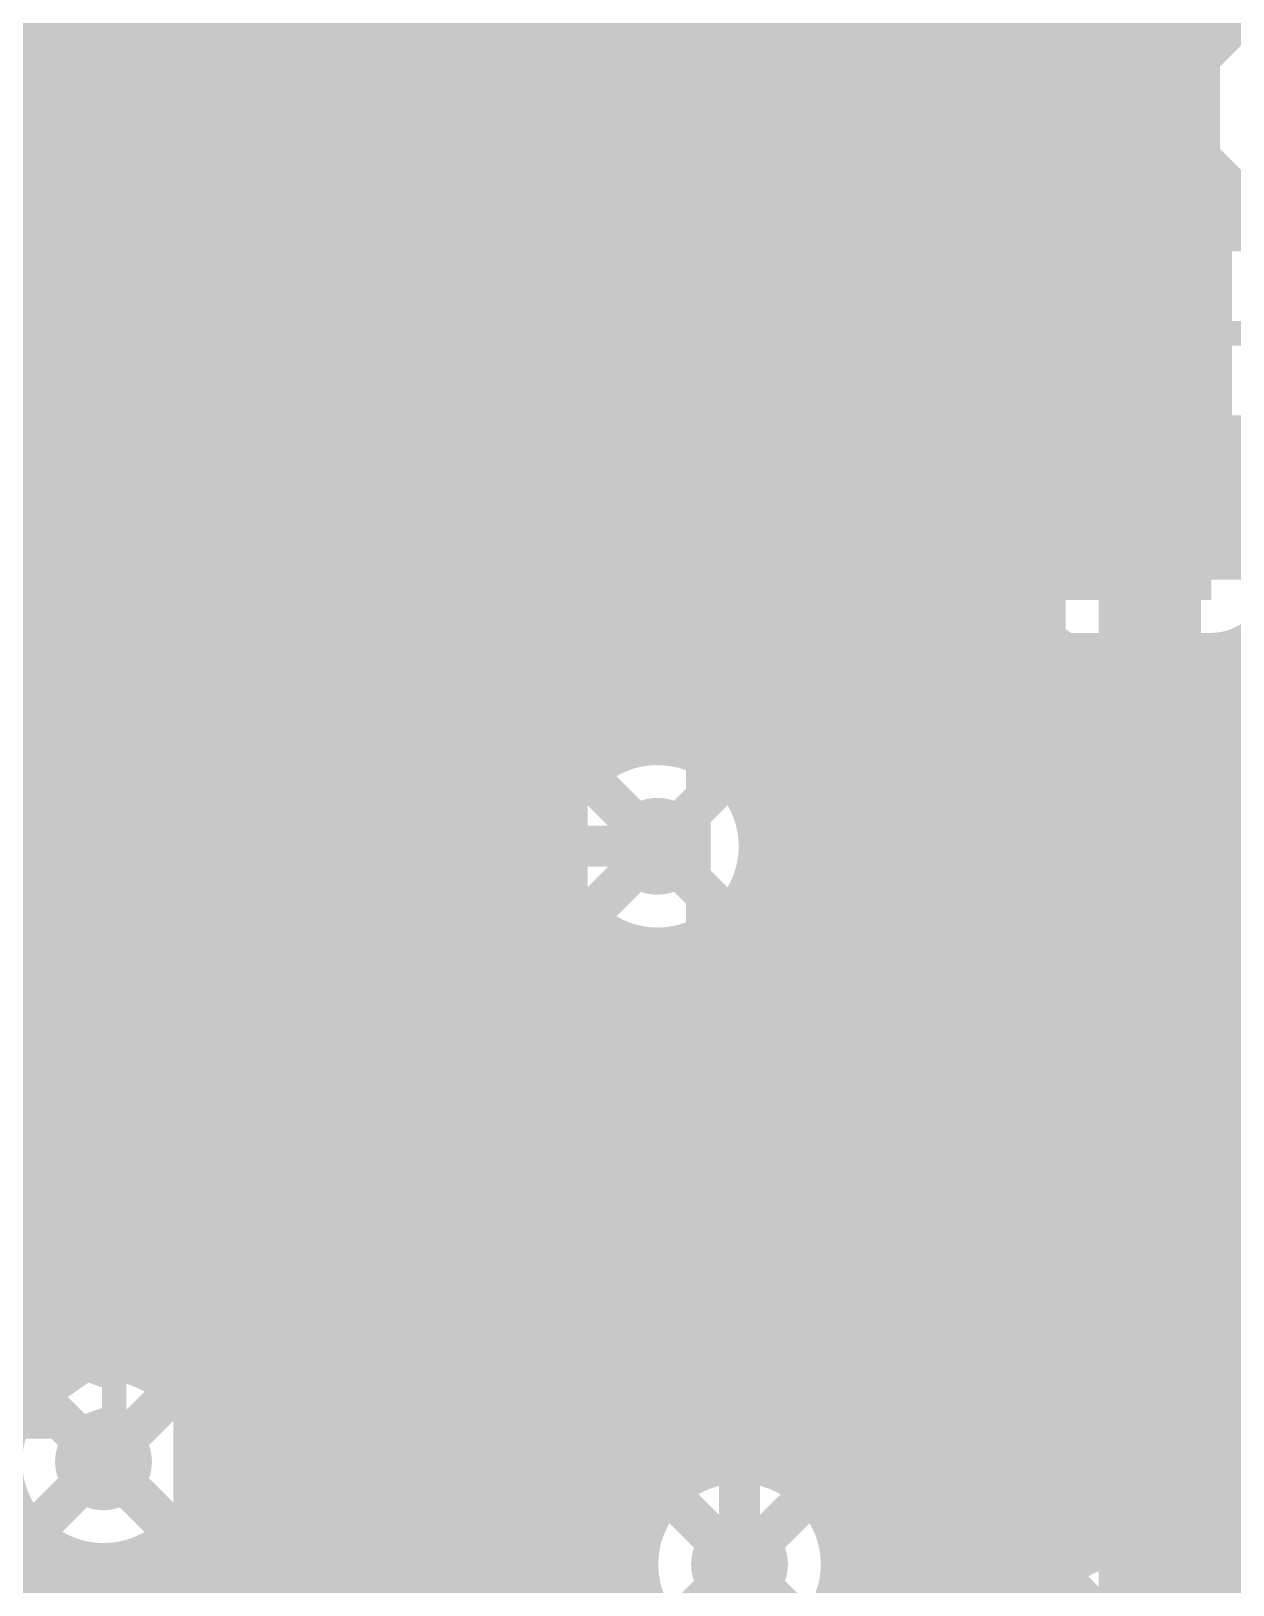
# Model space of a CAD drawing. Extents: x -3 to 92, y -53 to 125.
# Drawn here: x 41.21 to 48.65, y 24.13 to 33.75 of the extents above; entities that cross this region are included whole.
import ezdxf

# ---------------------------------------------------------------- set-up
doc = ezdxf.new("R2010")
doc.units = 0
doc.header["$MEASUREMENT"] = 0
doc.layers.get('0').update_dxf_attribs({"linetype": 'CONTINUOUS'})
for name, color, linetype in [('23-325-0_AST', 7, 'CONTINUOUS'), ('23-325-0_BOT', 7, 'CONTINUOUS'), ('23-325-0_DRD', 2, 'CONTINUOUS'), ('23-325-0_IN1', 4, 'CONTINUOUS'), ('23-325-0_IN2', 3, 'CONTINUOUS'), ('23-325-0_SMT', 10, 'CONTINUOUS'), ('23-325-0_SPT', 14, 'CONTINUOUS'), ('23-325-0_SST', 9, 'CONTINUOUS'), ('23-325-0_TOP', 12, 'CONTINUOUS'), ('THRUHOLE_TAP', 8, 'CONTINUOUS')]:
    doc.layers.add(name, color=color, linetype=linetype)

# ---------------------------------------------------------------- blocks, each defined once
blk = doc.blocks.new('ROUND_68')
at = {"const_width": 0.29972}
blk.add_lwpolyline([(-0.14986, 0, 1), (0.14986, 0, 1)], format="xyb", close=True, dxfattribs=at)
blk = doc.blocks.new('ROUND_79')
at = {"const_width": 0.29972}
blk.add_lwpolyline([(-0.14986, 0, 1), (0.14986, 0, 1)], format="xyb", close=True, dxfattribs=at)
blk = doc.blocks.new('ROUND_78')
at = {"const_width": 0.29972}
blk.add_lwpolyline([(-0.14986, 0, 1), (0.14986, 0, 1)], format="xyb", close=True, dxfattribs=at)
blk = doc.blocks.new('RECTANGLE_4')
blk.add_solid([(0.4826, 0.4064), (0.4826, -0.4064), (-0.4826, 0.4064), (-0.4826, -0.4064)])
blk = doc.blocks.new('RECTANGLE_40')
blk.add_solid([(0.635, 0.508), (0.635, -0.508), (-0.635, 0.508), (-0.635, -0.508)])
blk = doc.blocks.new('RECTANGLE_42')
blk.add_solid([(0.9017, 0.508), (0.9017, -0.508), (-0.9017, 0.508), (-0.9017, -0.508)])
blk = doc.blocks.new('ROUND_84')
at = {"const_width": 0.10033}
blk.add_lwpolyline([(-0.050164, 0, 1), (0.050164, 0, 1)], format="xyb", close=True, dxfattribs=at)

msp = doc.modelspace()

# ---------------------------------------------------------------- linework, layer by layer
at = {"layer": '23-325-0_AST', "const_width": 0.1524}
for points in [[(41.4655, 30.9245), (41.4655, 33.8455), (39.8272, 33.8455), (39.8272, 30.9245), (41.4655, 30.9245)], [(44.577, 27.813), (44.577, 33.147), (41.783, 33.147), (41.783, 27.813), (44.577, 27.813)], [(41.22674, 32.58566), (40.21074, 32.94126), (40.21074, 32.46628)], [(41.22674, 32.10306), (41.22674, 31.6865), (40.21074, 31.6865)], [(49.911, 27.813), (45.339, 27.813), (45.339, 29.591), (45.593, 29.845), (45.339, 30.099), (45.339, 31.877), (49.911, 31.877), (49.911, 27.813)], [(43.40098, 31.56204), (43.40098, 31.0896), (42.72534, 31.32582), (42.72534, 31.4452), (43.74134, 31.4452)], [(47.81296, 30.5308), (47.98314, 30.65018), (47.98314, 30.8864), (47.81296, 31.00578), (47.64278, 31.00578), (47.30496, 30.76702), (46.96714, 31.00578), (46.96714, 30.5308)], [(43.74134, 30.72384), (43.74134, 30.48762)], [(43.74134, 30.607), (42.72534, 30.607), (42.89298, 30.48762)], [(47.98314, 30.16758), (47.98314, 29.6926), (47.30496, 30.16758), (47.13478, 30.16758), (46.96714, 30.10662), (46.96714, 29.75102), (47.13478, 29.6926)], [(43.23334, 29.53004), (43.23334, 29.88564), (43.06316, 30.00502), (42.89298, 30.00502), (42.72534, 29.88564), (42.72534, 29.53004), (43.74134, 29.53004)], [(43.23334, 29.82722), (43.74134, 30.00502)], [(47.81296, 28.8544), (47.98314, 28.91282), (47.98314, 29.15158), (47.81296, 29.21), (47.64278, 29.32938), (47.13478, 29.32938), (46.96714, 29.26842), (46.96714, 28.91282), (47.13478, 28.8544), (47.81296, 28.8544)], [(47.64278, 29.09062), (47.98314, 29.32938)], [(42.164, 27.432), (46.736, 27.432), (46.736, 25.654), (46.482, 25.4), (46.736, 25.146), (46.736, 23.368), (42.164, 23.368), (42.164, 27.432)], [(48.0695, 27.4955), (48.0695, 24.5745), (49.7078, 24.5745), (49.7078, 27.4955), (48.0695, 27.4955)], [(44.42968, 26.29662), (44.42968, 25.82164), (43.75404, 26.0604), (43.75404, 26.17724), (44.77004, 26.17724)], [(44.59986, 24.98344), (44.77004, 25.0444), (44.77004, 25.28062), (44.59986, 25.33904), (44.42968, 25.45842), (43.92168, 25.45842), (43.75404, 25.4), (43.75404, 25.0444), (43.92168, 24.98344), (44.59986, 24.98344)], [(44.42968, 25.2222), (44.77004, 25.45842)]]:
    msp.add_lwpolyline(points, dxfattribs=at)
at = {"layer": '23-325-0_BOT'}
for points, const_width in [([(47.625, 67.437), (47.625, 54.229), (47.625, 50.038), (48.133, 49.53), (48.133, 33.274)], 0.635), ([(45.847, 50.9143), (45.847, 24.83358)], 0.254), ([(47.2186, 49.52746), (47.2186, -4.572)], 0.254), ([(47.4472, 49.29886), (47.4472, 24.07666)], 0.254), ([(47.4853, 49.26076), (47.4853, 33.274)], 0.254), ([(45.6184, 46.14672), (45.6184, 29.03728)], 0.254), ([(45.1612, 45.85716), (45.1612, 29.32684)], 0.254), ([(45.3898, 45.93082), (45.3898, 29.25318)], 0.254), ([(46.99, 45.34662), (46.99, -4.572)], 0.254), ([(46.0756, 45.2374), (46.0756, 24.66086)], 0.254), ([(46.3042, 45.11548), (46.3042, -4.572)], 0.254), ([(46.5328, 45.09262), (46.5328, -4.572)], 0.254), ([(46.7614, 45.15612), (46.7614, -4.572)], 0.254), ([(45.085, 28.702), (44.577, 28.702), (43.19524, 30.08376), (43.19524, 44.18076)], 0.254), ([(43.7896, 43.97248), (43.7896, 30.13456)], 0.254), ([(43.65244, 43.74642), (43.65244, 30.27172)], 0.254), ([(44.9326, 35.7886), (44.9326, 29.3116)], 0.254), ([(44.0182, 35.73526), (44.0182, 29.90596)], 0.254), ([(44.2468, 35.5981), (44.2468, 29.67736)], 0.254), ([(44.4754, 35.56508), (44.4754, 29.44876)], 0.254), ([(44.704, 35.61842), (44.704, 29.22016)], 0.254), ([(42.545, 17.145), (42.545, 22.987), (40.83812, 24.69388), (40.83812, 25.527), (41.56456, 26.25344), (41.56456, 34.70656)], 0.254), ([(42.56532, 34.77768), (42.56532, 25.80132), (41.656, 24.892)], 0.254), ([(47.4853, 33.8328), (43.65244, 33.8328)], 0.254), ([(47.4853, 33.6042), (43.65244, 33.6042)], 0.254), ([(48.006, 23.749), (48.133, 23.876), (48.133, 33.274)], 0.635), ([(47.4853, 33.3756), (43.65244, 33.3756)], 0.254), ([(47.4853, 33.274), (47.4853, 24.13254)], 0.254), ([(47.4853, 33.147), (43.65244, 33.147)], 0.254), ([(47.4853, 32.9184), (43.65244, 32.9184)], 0.254), ([(47.4853, 32.6898), (43.65244, 32.6898)], 0.254), ([(47.4853, 32.4612), (43.65244, 32.4612)], 0.254), ([(47.4853, 32.2326), (43.65244, 32.2326)], 0.254), ([(47.4853, 32.004), (43.65244, 32.004)], 0.254), ([(47.4853, 31.7754), (43.65244, 31.7754)], 0.254), ([(47.4853, 31.5468), (43.65244, 31.5468)], 0.254), ([(47.4853, 31.3182), (43.65244, 31.3182)], 0.254), ([(47.4853, 31.0896), (43.65244, 31.0896)], 0.254), ([(47.4853, 30.861), (43.65244, 30.861)], 0.254), ([(47.4853, 30.6324), (43.65244, 30.6324)], 0.254), ([(47.4853, 30.4038), (43.65244, 30.4038)], 0.254), ([(43.65244, 30.27172), (44.71416, 29.21)], 0.254), ([(47.4853, 30.1752), (43.74896, 30.1752)], 0.254), ([(47.4853, 29.9466), (43.97756, 29.9466)], 0.254), ([(47.4853, 29.718), (44.20616, 29.718)], 0.254), ([(43.02252, 29.60878), (43.02252, 25.96134)], 0.254), ([(43.02252, 29.60878), (44.25442, 28.37942)], 0.254), ([(43.1038, 29.5275), (43.1038, 25.9969)], 0.254), ([(43.1419, 29.4894), (43.02252, 29.4894)], 0.254), ([(47.4853, 29.4894), (44.43476, 29.4894)], 0.254), ([(43.3705, 29.2608), (43.02252, 29.2608)], 0.254), ([(43.3324, 29.2989), (43.3324, 26.02992)], 0.254), ([(44.7929, 29.2608), (44.66336, 29.2608)], 0.254), ([(47.4853, 29.2608), (45.37456, 29.2608)], 0.254), ([(43.5991, 29.0322), (43.02252, 29.0322)], 0.254), ([(43.561, 29.0703), (43.561, 25.97658)], 0.254), ([(47.4853, 29.0322), (45.62094, 29.0322)], 0.254), ([(43.7896, 28.8417), (43.7896, 25.80386)], 0.254), ([(43.8277, 28.8036), (43.02252, 28.8036)], 0.254), ([(47.4853, 28.8036), (45.7073, 28.8036)], 0.254), ([(44.0563, 28.575), (43.02252, 28.575)], 0.254), ([(44.0182, 28.6131), (44.0182, -4.572)], 0.254), ([(47.4853, 28.575), (45.70222, 28.575)], 0.254), ([(44.28998, 28.3464), (43.02252, 28.3464)], 0.254), ([(44.2468, 28.3845), (44.2468, -4.572)], 0.254), ([(47.4853, 28.3464), (45.6057, 28.3464)], 0.254), ([(45.6184, 28.36672), (45.6184, 24.88692)], 0.254), ([(44.4754, 28.25496), (44.4754, -4.572)], 0.254), ([(44.65066, 28.2448), (44.577, 28.2448)], 0.254), ([(44.704, 28.19908), (44.704, -4.572)], 0.254), ([(45.3898, 28.15082), (45.3898, 24.8539)], 0.254), ([(44.84878, 28.1178), (43.02252, 28.1178)], 0.254), ([(44.9326, 28.08986), (44.9326, -4.572)], 0.254), ([(45.1612, 28.07716), (45.1612, 24.7142)], 0.254), ([(47.4853, 28.1178), (45.32122, 28.1178)], 0.254), ([(47.4853, 27.8892), (43.02252, 27.8892)], 0.254), ([(47.4853, 27.6606), (43.02252, 27.6606)], 0.254), ([(47.4853, 27.432), (43.02252, 27.432)], 0.254), ([(47.4853, 27.2034), (43.02252, 27.2034)], 0.254), ([(47.4853, 26.9748), (43.02252, 26.9748)], 0.254), ([(47.4853, 26.7462), (43.02252, 26.7462)], 0.254), ([(47.4853, 26.5176), (43.02252, 26.5176)], 0.254), ([(47.4853, 26.289), (43.02252, 26.289)], 0.254), ([(47.4853, 26.0604), (43.02252, 26.0604)], 0.254), ([(47.4853, 25.8318), (43.7642, 25.8318)], 0.254), ([(47.4853, 25.6032), (43.9039, 25.6032)], 0.254), ([(47.4853, 25.3746), (43.93692, 25.3746)], 0.254), ([(42.68724, 25.27808), (42.28592, 24.87422)], 0.254), ([(42.6466, 25.2349), (42.6466, 23.53056)], 0.254), ([(42.73042, 25.146), (42.55516, 25.146)], 0.254), ([(47.4853, 25.146), (43.88358, 25.146)], 0.254), ([(42.418, 25.0063), (42.418, 23.75916)], 0.254), ([(43.7896, 24.9936), (43.7896, -4.572)], 0.254), ([(42.9006, 24.9174), (42.32656, 24.9174)], 0.254), ([(42.8752, 24.94026), (42.8752, 23.30196)], 0.254), ([(47.4853, 24.9174), (43.71086, 24.9174)], 0.254), ([(43.1038, 24.8031), (43.1038, 17.43456)], 0.254), ([(43.561, 24.82342), (43.561, -4.572)], 0.254), ([(45.13326, 24.6888), (42.2529, 24.6888)], 0.254), ([(43.3324, 24.77008), (43.3324, -4.572)], 0.254), ([(47.4853, 24.6888), (46.0502, 24.6888)], 0.254), ([(42.1894, 24.55672), (42.1894, 23.98776)], 0.254), ([(44.9961, 24.4602), (42.1132, 24.4602)], 0.254), ([(47.4853, 24.4602), (46.1899, 24.4602)], 0.254), ([(42.037, 24.38908), (42.037, 24.14016)], 0.254), ([(44.96308, 24.2316), (42.037, 24.2316)], 0.254), ([(45.593, 6.35), (45.593, 24.257)], 0.254), ([(47.4853, 24.2316), (46.22292, 24.2316)], 0.254), ([(42.037, 24.14016), (42.86758, 23.30958)], 0.254)]:
    msp.add_lwpolyline(points, dxfattribs=dict(at, const_width=const_width))
at = {"layer": '23-325-0_BOT', "const_width": 0.254}
for points in [[(45.085, 29.33192, 0.1589641), (44.71359, 29.21078)], [(45.71492, 28.702, 0.4142136), (45.085, 29.33192)], [(45.085, 28.07208, 0.4142136), (45.71492, 28.702)], [(44.25442, 28.37942, 0.1989124), (44.577, 28.2458)], [(44.65066, 28.2448, 0.1922583), (45.085, 28.07138)], [(43.307, 26.02992, 0.1178063), (43.02224, 25.96188)], [(43.93692, 25.4, 0.4142136), (43.307, 26.02992)], [(43.307, 24.77008, 0.4142136), (43.93692, 25.4)], [(42.68724, 25.27808, 0.3584006), (43.307, 24.76754)], [(45.593, 24.88692, 0.4142136), (44.96308, 24.257)], [(46.22292, 24.257, 0.4142136), (45.593, 24.88692)], [(42.037, 24.38908, 0.2273619), (42.28669, 24.8742)], [(44.96308, 24.257, 0.1922579), (45.13631, 23.82314)], [(46.0502, 23.82266, 0.1922583), (46.22362, 24.257)], [(47.4853, 24.13254, 0.1600613), (47.35929, 23.749)]]:
    msp.add_lwpolyline(points, format="xyb", dxfattribs=at)
at = {"layer": '23-325-0_DRD', "const_width": 0.254}
for points in [[(48.768, 33.909), (47.498, 32.639)], [(48.768, 32.639), (47.498, 33.909)], [(48.768, 33.909), (47.498, 32.639)], [(48.768, 32.639), (47.498, 33.909)], [(48.768, 33.909), (47.498, 32.639)], [(48.768, 32.639), (47.498, 33.909)], [(41.275, 31.242), (40.005, 29.972)], [(41.275, 29.972), (40.005, 31.242)], [(45.72, 29.337), (44.45, 28.067)], [(45.72, 28.067), (44.45, 29.337)], [(43.942, 26.035), (42.672, 24.765)], [(43.942, 24.765), (42.672, 26.035)], [(42.291, 25.527), (41.021, 24.257)], [(42.291, 24.257), (41.021, 25.527)], [(46.228, 24.892), (44.958, 23.622)], [(46.228, 23.622), (44.958, 24.892)], [(48.641, 24.384), (47.371, 23.114)], [(48.641, 23.114), (47.371, 24.384)]]:
    msp.add_lwpolyline(points, dxfattribs=at)
at = {"layer": '23-325-0_IN1', "const_width": 0.254}
for points in [[(45.72, 50.546), (45.72, 30.353)], [(45.4914, 49.6824), (45.4914, 30.353)], [(45.2628, 49.56048), (45.2628, 30.353)], [(45.9486, 45.38472), (45.9486, 30.353)], [(43.6626, 43.75912), (43.6626, 30.353)], [(43.2054, 43.55084), (43.2054, 30.353)], [(43.434, 43.59656), (43.434, 30.353)], [(46.1772, 38.989), (46.1772, 30.353)], [(46.4058, 38.989), (46.4058, 30.353)], [(46.6344, 38.989), (46.6344, 30.353)], [(46.863, 38.989), (46.863, 30.353)], [(47.0916, 38.989), (47.0916, 30.353)], [(47.3202, 38.989), (47.3202, 30.353)], [(47.5488, 38.989), (47.5488, 33.51022)], [(47.7774, 38.989), (47.7774, 33.7947)], [(48.4632, 38.989), (48.4632, 33.80994)], [(45.0342, 35.95878), (45.0342, 30.353)], [(43.8912, 35.9029), (43.8912, 30.353)], [(44.1198, 35.65906), (44.1198, 30.353)], [(44.8056, 35.6743), (44.8056, 30.353)], [(44.3484, 35.5727), (44.3484, 30.353)], [(44.577, 35.57778), (44.577, 30.353)], [(42.0624, 34.32048), (42.0624, 30.353)], [(41.148, 34.23412), (41.148, 30.353)], [(42.291, 34.21126), (42.291, 30.353)], [(42.9768, 34.30016), (42.9768, 30.353)], [(41.8338, 34.1376), (41.8338, 30.353)], [(42.5196, 34.14776), (42.5196, 30.353)], [(42.7482, 34.1757), (42.7482, 30.353)], [(41.3766, 34.10458), (41.3766, 30.353)], [(41.6052, 34.07664), (41.6052, 30.353)], [(48.514, 33.909), (48.514, 33.77438)], [(47.75962, 33.782), (32.004, 33.782)], [(47.56912, 33.5534), (32.004, 33.5534)], [(47.50562, 33.3248), (32.004, 33.3248)], [(47.52848, 33.0962), (32.004, 33.0962)], [(47.5488, 33.03778), (47.5488, 30.353)], [(47.6504, 32.8676), (32.004, 32.8676)], [(48.514, 32.77108), (48.514, 30.353)], [(47.7774, 32.7533), (47.7774, 30.353)], [(48.4632, 32.73806), (48.4632, 30.353)], [(48.514, 32.639), (32.004, 32.639)], [(48.006, 32.65678), (48.006, 30.353)], [(48.2346, 32.6517), (48.2346, 30.353)], [(48.514, 32.4104), (37.84346, 32.4104)], [(48.514, 32.1818), (37.96792, 32.1818)], [(48.514, 31.9532), (37.99078, 31.9532)], [(48.514, 31.7246), (40.386, 31.7246)], [(48.514, 31.496), (40.386, 31.496)], [(48.514, 31.2674), (40.386, 31.2674)], [(48.514, 31.0388), (40.386, 31.0388)], [(48.514, 30.8102), (40.386, 30.8102)], [(48.514, 30.5816), (40.386, 30.5816)], [(48.514, 30.353), (40.386, 30.353)], [(48.514, 29.8958), (40.386, 29.8958)], [(41.2496, 29.8958), (41.2496, 25.37206)], [(41.4782, 29.8958), (41.4782, 25.49652)], [(41.7068, 29.8958), (41.7068, 25.51938)], [(41.9354, 29.8958), (41.9354, 25.45588)], [(42.164, 29.8958), (42.164, 25.26284)], [(42.3926, 29.8958), (42.3926, 18.18386)], [(42.6212, 29.8958), (42.6212, 17.76984)], [(42.8498, 29.8958), (42.8498, 17.69618)], [(43.0784, 29.8958), (43.0784, 17.48028)], [(43.307, 29.8958), (43.307, -4.572)], [(43.5356, 29.8958), (43.5356, -4.572)], [(43.7642, 29.8958), (43.7642, -4.572)], [(43.9928, 29.8958), (43.9928, 19.03222)], [(44.2214, 29.8958), (44.2214, 21.99386)], [(44.45, 29.8958), (44.45, 22.16658)], [(44.6786, 29.8958), (44.6786, 29.18206)], [(44.9072, 29.8958), (44.9072, 29.30652)], [(45.1358, 29.8958), (45.1358, 29.32938)], [(45.3644, 29.8958), (45.3644, 29.26588)], [(45.593, 29.8958), (45.593, 29.07284)], [(45.8216, 29.8958), (45.8216, 24.84374)], [(46.0502, 29.8958), (46.0502, 24.6888)], [(46.2788, 29.8958), (46.2788, -4.572)], [(46.5074, 29.8958), (46.5074, -4.572)], [(46.736, 29.8958), (46.736, -4.572)], [(46.9646, 29.8958), (46.9646, -4.572)], [(47.1932, 29.8958), (47.1932, -4.572)], [(47.4218, 29.8958), (47.4218, 23.98522)], [(47.6504, 29.8958), (47.6504, 24.2697)], [(47.879, 29.8958), (47.879, 24.36622)], [(48.1076, 29.8958), (48.1076, 24.3713)], [(48.3362, 29.8958), (48.3362, 24.28494)], [(48.5648, 29.89834), (48.5648, 24.03856)], [(86.36, 29.9466), (48.72228, 29.9466)], [(86.36, 29.718), (3.03022, 29.718)], [(86.36, 29.4894), (2.9337, 29.4894)], [(44.7929, 29.2608), (2.64922, 29.2608)], [(49.6189, 29.2608), (45.37456, 29.2608)], [(44.54906, 29.0322), (-2.413, 29.0322)], [(49.37506, 29.0322), (45.62094, 29.0322)], [(44.4627, 28.8036), (-2.413, 28.8036)], [(49.2887, 28.8036), (45.7073, 28.8036)], [(44.46778, 28.575), (-2.413, 28.575)], [(49.29378, 28.575), (45.70222, 28.575)], [(44.5643, 28.3464), (9.37006, 28.3464)], [(49.3903, 28.3464), (45.6057, 28.3464)], [(45.593, 28.32862), (45.593, 24.88692)], [(44.6786, 28.2194), (44.6786, 22.21992)], [(44.84878, 28.1178), (9.49452, 28.1178)], [(44.9072, 28.09748), (44.9072, 22.1869)], [(45.1358, 28.07462), (45.1358, 24.6888)], [(49.67478, 28.1178), (45.32122, 28.1178)], [(45.3644, 28.13812), (45.3644, 24.84374)], [(86.36, 27.8892), (9.51738, 27.8892)], [(50.9016, 27.6606), (40.15486, 27.6606)], [(50.73142, 27.432), (40.32758, 27.432)], [(50.67808, 27.2034), (40.38092, 27.2034)], [(50.7111, 26.9748), (40.3479, 26.9748)], [(50.84826, 26.7462), (40.2082, 26.7462)], [(52.37226, 26.5176), (-1.1684, 26.5176)], [(52.32908, 26.289), (-2.413, 26.289)], [(52.37226, 26.0604), (-2.413, 26.0604)], [(52.52466, 25.8318), (18.6182, 25.8318)], [(60.04306, 25.6032), (18.7579, 25.6032)], [(41.2496, 25.3746), (18.79092, 25.3746)], [(59.9567, 25.3746), (42.05986, 25.3746)], [(59.96178, 25.146), (42.23258, 25.146)], [(60.0583, 24.9174), (42.28592, 24.9174)], [(45.13326, 24.6888), (42.2529, 24.6888)], [(60.34278, 24.6888), (46.0502, 24.6888)], [(42.164, 24.51862), (42.164, 18.35658)], [(41.19626, 24.4602), (-2.413, 24.4602)], [(41.2496, 24.4094), (41.2496, -4.572)], [(44.9961, 24.4602), (42.1132, 24.4602)], [(69.48678, 24.4602), (46.1899, 24.4602)], [(41.9354, 24.32812), (41.9354, 18.40992)], [(44.96308, 24.2316), (18.19148, 24.2316)], [(41.4782, 24.28748), (41.4782, 18.2372)], [(41.7068, 24.26462), (41.7068, 18.3769)], [(47.5996, 24.2316), (46.22292, 24.2316)], [(69.2023, 24.2316), (48.40986, 24.2316)]]:
    msp.add_lwpolyline(points, dxfattribs=at)
for points in [[(48.133, 33.90392, 0.4142136), (47.50308, 33.274)], [(48.133, 33.90392, 0.4142136), (47.50308, 33.274)], [(48.514, 33.77438, 0.1641435), (48.133, 33.90292)], [(48.514, 33.77438, 0.1641435), (48.133, 33.90292)], [(47.50308, 33.274, 0.4142136), (48.133, 32.64408)], [(47.50308, 33.274, 0.4142136), (48.133, 32.64408)], [(48.133, 32.64408, 0.163517), (48.51338, 32.77189)], [(48.133, 32.64408, 0.163517), (48.51338, 32.77189)], [(48.514, 29.8958, 0.4142136), (48.9712, 30.353)], [(45.085, 29.33192, 0.4142136), (44.45508, 28.702)], [(45.71492, 28.702, 0.4142136), (45.085, 29.33192)], [(44.45508, 28.702, 0.4142136), (45.085, 28.07208)], [(45.085, 28.07208, 0.4142136), (45.71492, 28.702)], [(41.656, 25.52192, 0.4142136), (41.02608, 24.892)], [(42.28592, 24.892, 0.4142136), (41.656, 25.52192)], [(41.02608, 24.892, 0.4142136), (41.656, 24.26208)], [(41.656, 24.26208, 0.4142136), (42.28592, 24.892)], [(45.593, 24.88692, 0.4142136), (44.96308, 24.257)], [(46.22292, 24.257, 0.4142136), (45.593, 24.88692)], [(48.006, 24.37892, 0.4142136), (47.37608, 23.749)], [(48.63592, 23.749, 0.4142136), (48.006, 24.37892)], [(44.96308, 24.257, 0.4142136), (45.593, 23.62708)], [(45.593, 23.62708, 0.4142136), (46.22292, 24.257)]]:
    msp.add_lwpolyline(points, format="xyb", dxfattribs=at)
at = {"layer": '23-325-0_IN2'}
for points, const_width in [([(28.067, 34.1376), (32.8422, 34.1376), (33.7058, 33.274), (48.133, 33.274)], 0.635), ([(61.849, 31.369), (60.99048, 30.51048), (47.84852, 30.51048), (46.355, 32.004), (37.3634, 32.004)], 0.254), ([(39.751, 27.178), (51.308, 27.178)], 0.635), ([(51.308, 27.178), (39.751, 27.178)], 0.635), ([(18.034, 23.622), (43.053, 23.622), (45.72, 26.289), (52.959, 26.289)], 0.635), ([(41.656, 24.892), (41.148, 25.4), (18.161, 25.4)], 0.254)]:
    msp.add_lwpolyline(points, dxfattribs=dict(at, const_width=const_width))
at = {"layer": '23-325-0_SST', "const_width": 0.1524}
for points in [[(44.09694, 33.46704), (44.09694, 33.82264), (43.92676, 33.94202), (43.75912, 33.94202), (43.58894, 33.82264), (43.58894, 33.46704), (44.60494, 33.46704)], [(44.09694, 33.76422), (44.60494, 33.94202)], [(41.4655, 30.9245), (41.4655, 33.8455), (39.8272, 33.8455), (39.8272, 30.9245), (41.4655, 30.9245)], [(48.49114, 33.59658), (48.49114, 33.1216), (47.81296, 33.59658), (47.64278, 33.59658), (47.47514, 33.53562), (47.47514, 33.18002), (47.64278, 33.1216)], [(44.577, 27.813), (41.783, 27.813), (41.783, 33.147), (44.577, 33.147), (44.577, 27.813)], [(48.32096, 32.2834), (48.49114, 32.34182), (48.49114, 32.58058), (48.32096, 32.639), (48.15078, 32.75838), (47.64278, 32.75838), (47.47514, 32.69742), (47.47514, 32.34182), (47.64278, 32.2834), (48.32096, 32.2834)], [(48.15078, 32.51962), (48.49114, 32.75838)], [(49.911, 27.813), (49.911, 31.877), (45.339, 31.877), (45.339, 30.099), (45.593, 29.845), (45.339, 29.591), (45.339, 27.813), (49.911, 27.813)], [(42.164, 27.432), (42.164, 23.368), (46.736, 23.368), (46.736, 25.146), (46.482, 25.4), (46.736, 25.654), (46.736, 27.432), (42.164, 27.432)], [(48.0695, 27.4955), (48.0695, 24.5745), (49.7078, 24.5745), (49.7078, 27.4955), (48.0695, 27.4955)], [(47.43958, 27.36596), (47.2694, 27.42692), (47.10176, 27.42692), (46.93158, 27.36596), (46.93158, 27.01036), (47.10176, 26.95194), (47.2694, 26.95194), (47.43958, 27.01036), (47.43958, 27.36596), (47.60976, 27.42692), (47.7774, 27.42692), (47.94758, 27.36596), (47.94758, 27.01036), (47.7774, 26.95194), (47.60976, 26.95194), (47.43958, 27.01036)], [(47.60976, 26.58872), (47.60976, 26.11374), (46.93158, 26.34996), (46.93158, 26.46934), (47.94758, 26.46934)], [(41.38168, 26.42362), (41.38168, 25.94864), (40.70604, 26.1874), (40.70604, 26.30424), (41.72204, 26.30424)], [(47.94758, 25.75052), (47.94758, 25.51176)], [(47.94758, 25.63114), (46.93158, 25.63114), (47.10176, 25.51176)], [(41.55186, 25.11044), (41.72204, 25.1714), (41.72204, 25.40762), (41.55186, 25.46604), (41.38168, 25.58542), (40.87368, 25.58542), (40.70604, 25.527), (40.70604, 25.1714), (40.87368, 25.11044), (41.55186, 25.11044)], [(41.38168, 25.3492), (41.72204, 25.58542)], [(47.43958, 24.55672), (47.43958, 24.91232), (47.2694, 25.02916), (47.10176, 25.02916), (46.93158, 24.91232), (46.93158, 24.55672), (47.94758, 24.55672)], [(47.43958, 24.85136), (47.94758, 25.02916)]]:
    msp.add_lwpolyline(points, dxfattribs=at)
at = {"layer": '23-325-0_TOP'}
for points, const_width in [([(54.61, 35.0012), (54.4068, 34.798), (51.816, 34.798), (49.53, 32.512), (47.879, 32.512), (46.482, 31.115), (46.482, 29.845)], 0.254), ([(41.4528, 33.5788), (41.4528, 32.4104)], 0.254), ([(43.68546, 33.5788), (41.4528, 33.5788)], 0.254), ([(41.4782, 33.5788), (41.4782, 25.49652)], 0.254), ([(41.7068, 33.5788), (41.7068, 25.51938)], 0.254), ([(41.9354, 33.5788), (41.9354, 25.45588)], 0.254), ([(42.164, 33.5788), (42.164, 32.9946)], 0.254), ([(42.3926, 33.5788), (42.3926, 32.9946)], 0.254), ([(42.6212, 33.5788), (42.6212, 32.9946)], 0.254), ([(42.8498, 33.5788), (42.8498, 32.9946)], 0.254), ([(43.0784, 33.5788), (43.0784, 32.9946)], 0.254), ([(43.68546, 33.5788), (43.10126, 32.9946)], 0.254), ([(43.68546, 33.5788), (43.10126, 32.9946)], 0.254), ([(43.68546, 33.5788), (43.10126, 32.9946)], 0.254), ([(43.307, 33.5788), (43.307, 33.1978)], 0.254), ([(43.5356, 33.5788), (43.5356, 33.4264)], 0.254), ([(48.133, 33.274), (44.2976, 33.274), (43.18, 32.1564)], 0.635), ([(48.133, 33.274), (44.2976, 33.274), (43.18, 32.1564)], 0.635), ([(48.133, 33.274), (44.2976, 33.274), (43.18, 32.1564)], 0.635), ([(43.50766, 33.401), (41.4528, 33.401)], 0.254), ([(43.27906, 33.1724), (41.4528, 33.1724)], 0.254), ([(41.9481, 32.9946), (41.9481, 31.3182)], 0.254), ([(43.10126, 32.9946), (41.9481, 32.9946)], 0.254), ([(41.9481, 32.9438), (41.4528, 32.9438)], 0.254), ([(41.9481, 32.7152), (41.4528, 32.7152)], 0.254), ([(44.5643, 32.6263), (44.4119, 32.47136)], 0.254), ([(44.5643, 32.6263), (44.4119, 32.47136)], 0.254), ([(44.5643, 32.6263), (44.4119, 32.47136)], 0.254), ([(45.28566, 32.6263), (44.5643, 32.6263)], 0.254), ([(45.28566, 32.6263), (44.5643, 32.6263)], 0.254), ([(45.28566, 32.6263), (44.5643, 32.6263)], 0.254), ([(44.6786, 32.6263), (44.6786, 29.18206)], 0.254), ([(44.9072, 32.6263), (44.9072, 29.30652)], 0.254), ([(45.1358, 32.6263), (45.1358, 29.32938)], 0.254), ([(45.28566, 32.6263), (45.21708, 29.31668)], 0.254), ([(41.9481, 32.4866), (41.4528, 32.4866)], 0.254), ([(45.28312, 32.4866), (44.4246, 32.4866)], 0.254), ([(44.45, 32.50946), (44.45, 29.1592)], 0.254), ([(41.4528, 32.4104), (41.4528, 32.3596)], 0.254), ([(44.4119, 32.47136), (44.4119, 31.3182)], 0.254), ([(41.4528, 32.3596), (41.4528, 30.9372)], 0.254), ([(41.9481, 32.258), (41.4528, 32.258)], 0.254), ([(45.27804, 32.258), (44.4119, 32.258)], 0.254), ([(41.9481, 32.0294), (41.4528, 32.0294)], 0.254), ([(45.27296, 32.0294), (44.4119, 32.0294)], 0.254), ([(49.784, 31.877), (48.768, 30.861)], 0.254), ([(49.784, 31.877), (48.768, 30.861)], 0.254), ([(41.9481, 31.8008), (41.4528, 31.8008)], 0.254), ([(45.26788, 31.8008), (44.4119, 31.8008)], 0.254), ([(41.9481, 31.5722), (41.4528, 31.5722)], 0.254), ([(45.2628, 31.5722), (44.4119, 31.5722)], 0.254), ([(41.9481, 31.3436), (41.4528, 31.3436)], 0.254), ([(45.26026, 31.3436), (44.4119, 31.3436)], 0.254), ([(44.4119, 31.3182), (41.9481, 31.3182)], 0.254), ([(42.164, 31.3182), (42.164, 29.6418)], 0.254), ([(42.3926, 31.3182), (42.3926, 29.6418)], 0.254), ([(42.6212, 31.3182), (42.6212, 29.6418)], 0.254), ([(42.8498, 31.3182), (42.8498, 29.6418)], 0.254), ([(43.0784, 31.3182), (43.0784, 29.6418)], 0.254), ([(43.307, 31.3182), (43.307, 29.6418)], 0.254), ([(43.5356, 31.3182), (43.5356, 29.6418)], 0.254), ([(43.7642, 31.3182), (43.7642, 29.6418)], 0.254), ([(43.9928, 31.3182), (43.9928, 29.6418)], 0.254), ([(44.2214, 31.3182), (44.2214, 29.6418)], 0.254), ([(45.25518, 31.115), (41.4528, 31.115)], 0.254), ([(41.4528, 30.9372), (41.17594, 30.9372)], 0.254), ([(45.2501, 30.8864), (41.20388, 30.8864)], 0.254), ([(41.2496, 30.9372), (41.2496, 30.76448)], 0.254), ([(45.24502, 30.6578), (41.26738, 30.6578)], 0.254), ([(45.23994, 30.4292), (41.24452, 30.4292)], 0.254), ([(41.2496, 30.44698), (41.2496, 25.37206)], 0.254), ([(45.23486, 30.2006), (41.12006, 30.2006)], 0.254), ([(45.23232, 29.972), (27.06116, 29.972)], 0.254), ([(45.22724, 29.7434), (26.83256, 29.7434)], 0.254), ([(41.9481, 29.6418), (41.9481, 27.9654)], 0.254), ([(44.4119, 29.6418), (41.9481, 29.6418)], 0.254), ([(44.4119, 29.6418), (44.4119, 29.1592)], 0.254), ([(41.9481, 29.5148), (26.60396, 29.5148)], 0.254), ([(45.22216, 29.5148), (44.4119, 29.5148)], 0.254), ([(41.9481, 29.2862), (26.37536, 29.2862)], 0.254), ([(44.84878, 29.2862), (44.4119, 29.2862)], 0.254), ([(44.65066, 29.1592), (44.4119, 29.1592)], 0.254), ([(41.9481, 29.0576), (26.14676, 29.0576)], 0.254), ([(41.9481, 28.829), (25.90546, 28.829)], 0.254), ([(48.768, 28.829), (48.895, 28.702), (48.895, 26.7462)], 0.254), ([(43.18, 28.8036), (43.2816, 28.702), (45.085, 28.702)], 0.254), ([(43.307, 26.416), (43.307, 28.6766), (43.2816, 28.702), (43.18, 28.8036)], 0.254), ([(41.9481, 28.6004), (38.46322, 28.6004)], 0.254), ([(41.9481, 28.3718), (38.46322, 28.3718)], 0.254), ([(44.65066, 28.2448), (44.4119, 28.2448)], 0.254), ([(44.4119, 28.2448), (44.4119, 27.9654)], 0.254), ([(44.45, 28.2448), (44.45, 25.146)], 0.254), ([(44.6786, 28.2194), (44.6786, 26.2382)], 0.254), ([(41.9481, 28.1432), (38.46322, 28.1432)], 0.254), ([(44.7929, 28.1432), (44.4119, 28.1432)], 0.254), ([(44.9072, 28.09748), (44.9072, 26.2382)], 0.254), ([(45.1358, 28.07462), (45.1358, 26.2382)], 0.254), ([(45.19168, 28.0797), (45.15612, 26.2382)], 0.254), ([(42.8498, 27.9654), (41.9481, 27.9654)], 0.254), ([(42.164, 27.9654), (42.164, 25.26284)], 0.254), ([(42.3926, 27.9654), (42.3926, 27.2542)], 0.254), ([(42.6212, 27.9654), (42.6212, 27.2542)], 0.254), ([(42.8498, 27.9654), (42.8498, 27.2542)], 0.254), ([(42.8498, 27.9654), (42.8498, 27.2542)], 0.254), ([(43.7642, 27.9654), (43.7642, 27.2542)], 0.254), ([(44.4119, 27.9654), (43.7642, 27.9654)], 0.254), ([(43.7642, 27.9654), (43.7642, 27.2542)], 0.254), ([(43.9928, 27.9654), (43.9928, 27.2542)], 0.254), ([(44.2214, 27.9654), (44.2214, 27.2542)], 0.254), ([(42.8498, 27.9146), (38.46322, 27.9146)], 0.254), ([(45.18914, 27.9146), (43.7642, 27.9146)], 0.254), ([(42.8498, 27.686), (40.15232, 27.686)], 0.254), ([(45.18406, 27.686), (43.7642, 27.686)], 0.254), ([(42.8498, 27.4574), (40.3352, 27.4574)], 0.254), ([(45.17898, 27.4574), (43.7642, 27.4574)], 0.254), ([(42.3418, 27.2288), (40.39616, 27.2288)], 0.254), ([(42.3418, 27.2542), (42.3418, 25.5778)], 0.254), ([(42.8498, 27.2542), (42.3418, 27.2542)], 0.254), ([(44.2722, 27.2542), (43.7642, 27.2542)], 0.254), ([(44.2722, 27.2542), (44.2722, 25.5778)], 0.254), ([(45.17644, 27.2288), (44.2722, 27.2288)], 0.254), ([(42.3418, 27.0002), (40.3733, 27.0002)], 0.254), ([(45.17136, 27.0002), (44.2722, 27.0002)], 0.254), ([(42.3418, 26.7716), (40.25392, 26.7716)], 0.254), ([(45.16628, 26.7716), (44.2722, 26.7716)], 0.254), ([(42.3418, 26.543), (39.878, 26.543)], 0.254), ([(45.1612, 26.543), (44.2722, 26.543)], 0.254), ([(42.3418, 26.3144), (38.46322, 26.3144)], 0.254), ([(45.15612, 26.3144), (44.2722, 26.3144)], 0.254), ([(44.6278, 26.2382), (44.6278, 25.146)], 0.254), ([(45.15612, 26.2382), (44.6278, 26.2382)], 0.254), ([(42.3418, 26.0858), (38.46322, 26.0858)], 0.254), ([(44.6278, 26.0858), (44.2722, 26.0858)], 0.254), ([(42.3418, 25.8572), (35.8775, 25.8572)], 0.254), ([(44.6278, 25.8572), (44.2722, 25.8572)], 0.254), ([(42.3418, 25.6286), (35.8267, 25.6286)], 0.254), ([(44.2722, 25.5778), (42.3418, 25.5778)], 0.254), ([(42.3926, 25.5778), (42.3926, 25.2222)], 0.254), ([(42.6212, 25.5778), (42.6212, 25.2222)], 0.254), ([(42.8498, 25.5778), (42.8498, 25.2222)], 0.254), ([(43.0784, 25.5778), (43.0784, 25.2222)], 0.254), ([(43.307, 25.5778), (43.307, 25.2222)], 0.254), ([(43.5356, 25.5778), (43.5356, 25.2222)], 0.254), ([(43.7642, 25.5778), (43.7642, 25.2222)], 0.254), ([(43.9928, 25.5778), (43.9928, 25.2222)], 0.254), ([(44.2214, 25.5778), (44.2214, 25.2222)], 0.254), ([(44.6278, 25.6286), (44.2722, 25.6286)], 0.254), ([(48.895, 25.3238), (48.895, 24.638), (48.006, 23.749), (47.117, 22.86), (40.894, 22.86), (39.497, 21.463), (39.497, 18.415)], 0.635), ([(48.895, 25.3238), (48.895, 24.638), (48.006, 23.749)], 0.635), ([(53.975, 25.3238), (48.895, 25.3238)], 0.635), ([(41.28262, 25.4), (35.8267, 25.4)], 0.254), ([(44.6278, 25.4), (42.02684, 25.4)], 0.254), ([(43.307, 24.384), (43.307, 25.4)], 0.254), ([(45.593, 24.257), (45.593, 25.4)], 0.254), ([(41.09212, 25.1714), (35.8267, 25.1714)], 0.254), ([(42.3418, 25.1714), (42.21988, 25.1714)], 0.254), ([(42.3418, 25.2222), (42.3418, 23.5458)], 0.254), ([(44.2722, 25.2222), (42.3418, 25.2222)], 0.254), ([(44.2722, 25.2222), (44.2722, 25.146)], 0.254), ([(44.6278, 25.1714), (44.2722, 25.1714)], 0.254), ([(44.6278, 25.146), (44.2722, 25.146)], 0.254), ([(42.3418, 24.9428), (42.28338, 24.9428)], 0.254), ([(42.3418, 24.7142), (42.26052, 24.7142)], 0.254), ([(42.164, 24.51862), (42.164, 23.5077)], 0.254), ([(41.1734, 24.4856), (35.8267, 24.4856)], 0.254), ([(41.2496, 24.4094), (41.2496, 23.5077)], 0.254), ([(42.3418, 24.4856), (42.13606, 24.4856)], 0.254), ([(41.9354, 24.32812), (41.9354, 23.5077)], 0.254), ([(42.3418, 24.384), (43.307, 24.384)], 0.254), ([(42.3418, 24.257), (35.8267, 24.257)], 0.254), ([(41.4782, 24.28748), (41.4782, 23.5077)], 0.254), ([(41.7068, 24.26462), (41.7068, 23.5077)], 0.254), ([(42.3418, 24.0284), (35.8267, 24.0284)], 0.254)]:
    msp.add_lwpolyline(points, dxfattribs=dict(at, const_width=const_width))
at = {"layer": '23-325-0_TOP', "const_width": 0.254}
for points in [[(41.26992, 30.607, 0.1389292), (41.1763, 30.93742)], [(40.64, 29.97708, 0.4142136), (41.26992, 30.607)], [(45.085, 29.33192, 0.1922585), (44.65114, 29.15869)], [(45.21708, 29.31668, 0.0529639), (45.085, 29.33071)], [(44.65066, 28.2448, 0.1922583), (45.085, 28.07138)], [(45.085, 28.07208, 0.0424692), (45.19143, 28.08113)], [(41.656, 25.52192, 0.4142136), (41.02608, 24.892)], [(42.28592, 24.892, 0.4142136), (41.656, 25.52192)], [(41.02608, 24.892, 0.4142136), (41.656, 24.26208)], [(41.656, 24.26208, 0.4142136), (42.28592, 24.892)]]:
    msp.add_lwpolyline(points, format="xyb", dxfattribs=at)

# ---------------------------------------------------------------- block references
at = {"layer": '23-325-0_BOT'}
for name, p in [('ROUND_68', (48.133, 33.274)), ('ROUND_68', (45.085, 28.702)), ('ROUND_68', (43.307, 25.4)), ('ROUND_79', (41.656, 24.892)), ('ROUND_68', (45.593, 24.257))]:
    msp.add_blockref(name, p, dxfattribs=at)
at = {"layer": '23-325-0_IN1'}
for name, p in [('ROUND_78', (48.133, 33.274)), ('ROUND_78', (45.085, 28.702)), ('ROUND_78', (43.307, 25.4)), ('ROUND_79', (41.656, 24.892)), ('ROUND_79', (45.593, 24.257))]:
    msp.add_blockref(name, p, dxfattribs=at)
at = {"layer": '23-325-0_IN2'}
for name, p in [('ROUND_68', (48.133, 33.274)), ('ROUND_68', (45.085, 28.702)), ('ROUND_68', (43.307, 25.4)), ('ROUND_79', (41.656, 24.892)), ('ROUND_68', (45.593, 24.257))]:
    msp.add_blockref(name, p, dxfattribs=at)
at = {"layer": '23-325-0_SMT'}
for name, p in [('RECTANGLE_42', (43.18, 32.1564)), ('RECTANGLE_40', (48.768, 30.861)), ('RECTANGLE_40', (46.482, 29.845)), ('RECTANGLE_40', (48.768, 28.829)), ('RECTANGLE_42', (43.18, 28.8036)), ('RECTANGLE_4', (48.895, 26.7462)), ('RECTANGLE_40', (43.307, 26.416)), ('RECTANGLE_40', (45.593, 25.4)), ('RECTANGLE_4', (48.895, 25.3238)), ('RECTANGLE_40', (43.307, 24.384))]:
    msp.add_blockref(name, p, dxfattribs=at)
at = {"layer": '23-325-0_SPT'}
for name, p in [('RECTANGLE_42', (43.18, 32.1564)), ('RECTANGLE_40', (48.768, 30.861)), ('RECTANGLE_40', (46.482, 29.845)), ('RECTANGLE_40', (48.768, 28.829)), ('RECTANGLE_42', (43.18, 28.8036)), ('RECTANGLE_4', (48.895, 26.7462)), ('RECTANGLE_40', (43.307, 26.416)), ('RECTANGLE_40', (45.593, 25.4)), ('RECTANGLE_4', (48.895, 25.3238)), ('RECTANGLE_40', (43.307, 24.384))]:
    msp.add_blockref(name, p, dxfattribs=at)
at = {"layer": '23-325-0_TOP'}
for name, p in [('ROUND_68', (48.133, 33.274)), ('RECTANGLE_42', (43.18, 32.1564)), ('RECTANGLE_40', (48.768, 30.861)), ('RECTANGLE_40', (46.482, 29.845)), ('RECTANGLE_40', (48.768, 28.829)), ('RECTANGLE_42', (43.18, 28.8036)), ('ROUND_68', (45.085, 28.702)), ('RECTANGLE_4', (48.895, 26.7462)), ('RECTANGLE_40', (43.307, 26.416)), ('RECTANGLE_40', (45.593, 25.4)), ('ROUND_68', (43.307, 25.4)), ('RECTANGLE_4', (48.895, 25.3238)), ('ROUND_68', (41.656, 24.892)), ('RECTANGLE_40', (43.307, 24.384)), ('ROUND_68', (45.593, 24.257))]:
    msp.add_blockref(name, p, dxfattribs=at)
at = {"layer": 'THRUHOLE_TAP'}
for p in [(48.133, 33.274), (45.085, 28.702), (43.307, 25.4), (41.656, 24.892), (45.593, 24.257)]:
    msp.add_blockref('ROUND_84', p, dxfattribs=at)

doc.saveas('drawing.dxf')
